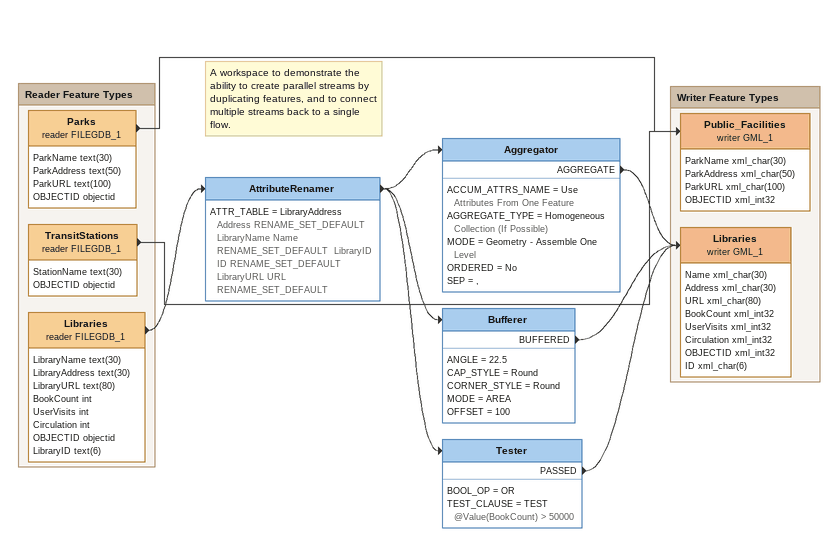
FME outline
Note: A workspace to demonstrate the ability to create parallel streams by duplicating features, and to connect multiple streams back to a single flow.
AttributeRenamer
    ATTR_TABLE = LibraryAddress Address RENAME_SET_DEFAULT  LibraryName Name RENAME_SET_DEFAULT  LibraryID ID RENAME_SET_DEFAULT  LibraryURL URL RENAME_SET_DEFAULT
    -> Aggregator
    -> Bufferer
    -> Tester
Aggregator
    ACCUM_ATTRS_NAME = Use Attributes From One Feature
    AGGREGATE_TYPE = Homogeneous Collection (If Possible)
    MODE = Geometry - Assemble One Level
    ORDERED = No
    SEP = ,
    AGGREGATE -> Libraries (writer GML_1)
Bufferer
    ANGLE = 22.5
    CAP_STYLE = Round
    CORNER_STYLE = Round
    MODE = AREA
    OFFSET = 100
    BUFFERED -> Libraries (writer GML_1)
Tester
    BOOL_OP = OR
    TEST_CLAUSE = TEST @Value(BookCount) > 50000
    PASSED -> Libraries (writer GML_1)

Bookmark: Reader Feature Types
Parks (reader FILEGDB_1)
    attributes: ParkName text(30), ParkAddress text(50), ParkURL text(100), OBJECTID objectid
    -> Public_Facilities (writer GML_1)
TransitStations (reader FILEGDB_1)
    attributes: StationName text(30), OBJECTID objectid
    -> Public_Facilities (writer GML_1)
Libraries (reader FILEGDB_1)
    attributes: LibraryName text(30), LibraryAddress text(30), LibraryURL text(80), BookCount int, UserVisits int, Circulation int, OBJECTID objectid, LibraryID text(6)
    -> AttributeRenamer

Bookmark: Writer Feature Types
Public_Facilities (writer GML_1)
    attributes: ParkName xml_char(30), ParkAddress xml_char(50), ParkURL xml_char(100), OBJECTID xml_int32
Libraries (writer GML_1)
    attributes: Name xml_char(30), Address xml_char(30), URL xml_char(80), BookCount xml_int32, UserVisits xml_int32, Circulation xml_int32, OBJECTID xml_int32, ID xml_char(6)
